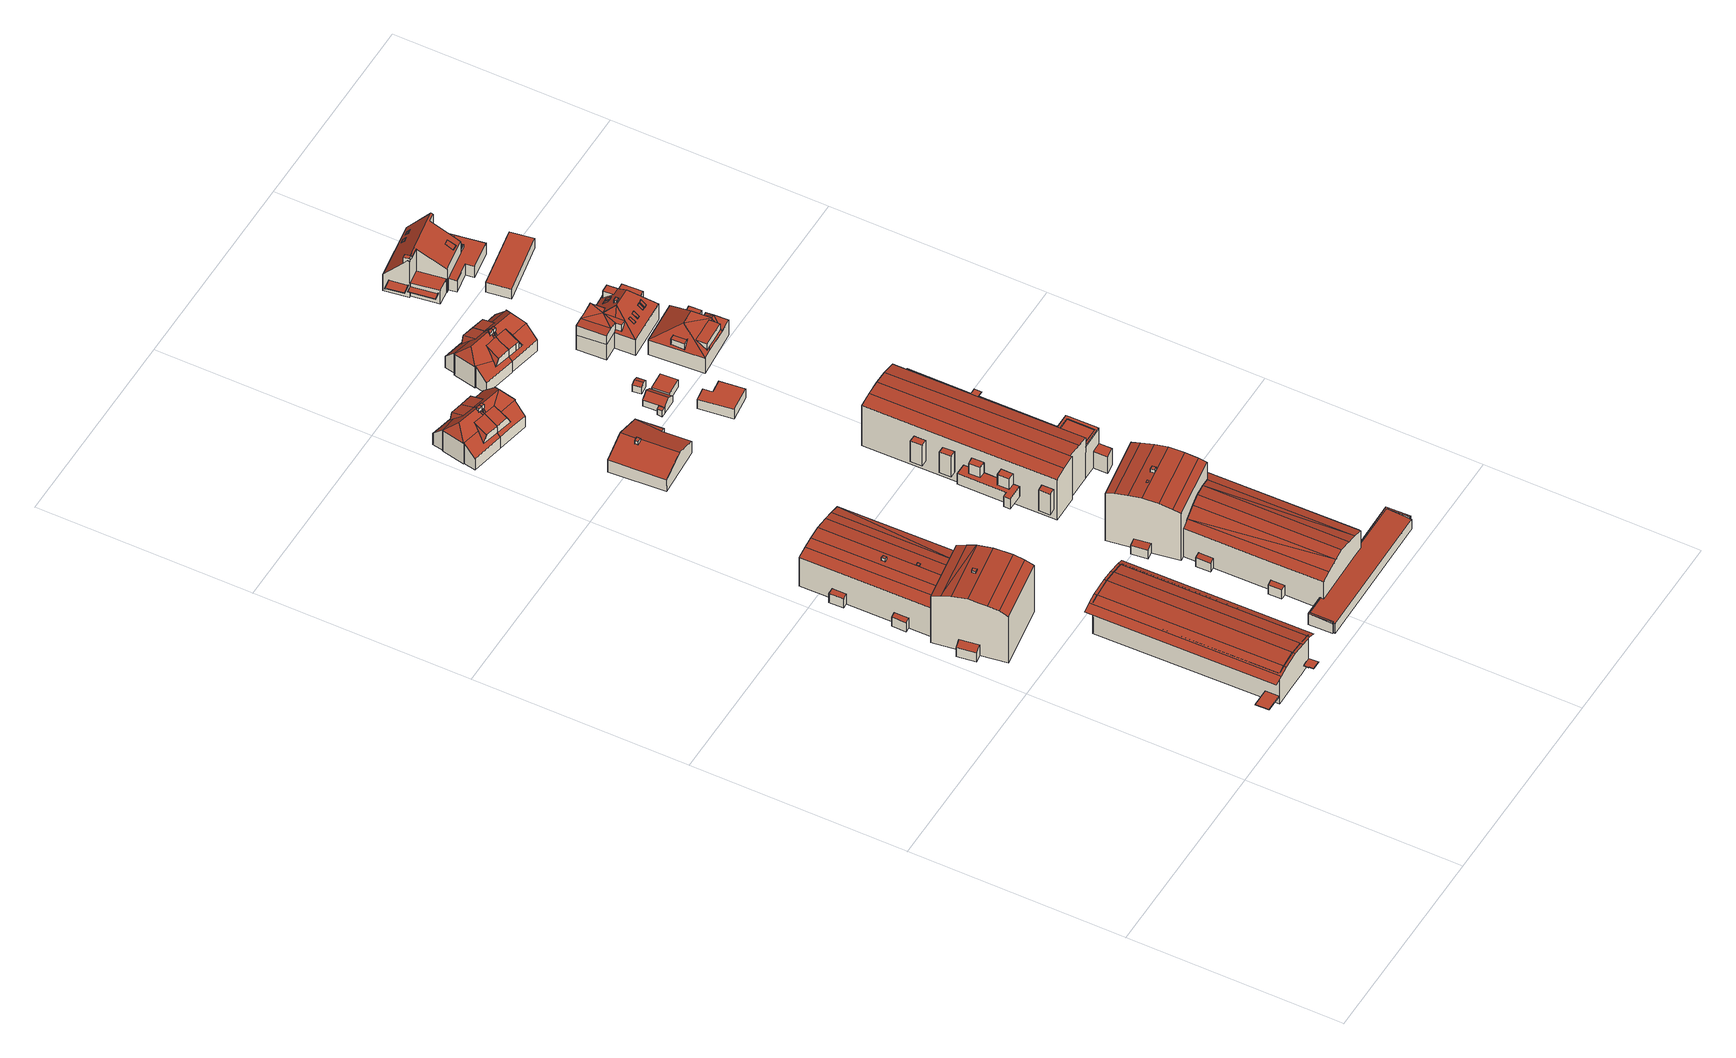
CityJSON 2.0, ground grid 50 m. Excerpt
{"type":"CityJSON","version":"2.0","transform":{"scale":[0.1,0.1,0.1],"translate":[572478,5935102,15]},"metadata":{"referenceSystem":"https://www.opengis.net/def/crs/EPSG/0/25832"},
"CityObjects":{
"building1":{"type":"Building","attributes":{"Grundfläche 2D":"260.970334","Grundhöhe NN":"17.661"},"children":["building1-1"],"geometry":[{"type":"Solid","lod":"3","boundaries":[[[[0,1,2,3,4]],[[5,6,0]],[[6,1,0]],[[5,7,8,6]],[[9,10,11,8,7]],[[12,13,11,10]],[[12,14,15,13]],[[16,17,18,19]],[[16,20,21,14,12,10,9,7,5,0,4,22,23,17]],[[15,14,21,24]],[[2,1,6,8,11,13,15,24,25]],[[4,3,2,25,22]],[[18,17,23,26]],[[19,18,26,27]],[[16,19,27,20]],[[21,20,27,26,23,22,25,24]]]],"semantics":{"surfaces":[{"type":"RoofSurface"},{"type":"WallSurface"},{"type":"GroundSurface"}],"values":[[0,0,0,0,0,0,0,0,1,1,1,1,1,1,1,2]]}}]},
"building1-1":{"type":"BuildingInstallation","parents":["building1"],"geometry":[{"type":"MultiSurface","lod":"3","boundaries":[[[28,29,30,31]],[[31,30,32,33]],[[28,31,33,34]],[[29,28,34,35]],[[30,29,35,32]]],"semantics":{"surfaces":[{"type":"RoofSurface"},{"type":"WallSurface"}],"values":[0,1,1,1,1]}}]},
"building2":{"type":"Building","attributes":{"Grundfläche 2D":"549.024686","Grundhöhe NN":"17.669"},"children":["building2-1","building2-2"],"geometry":[{"type":"MultiSurface","lod":"3","boundaries":[[[36,37,38,39]],[[40,41,42,43]],[[44,45,46,47]],[[48,49,50,46,45,51]],[[52,53,50,49,48,51,54,55]],[[56,53,52,55,54,57,58,59]],[[57,60,61,62,63,56,59,58]],[[63,62,61,60,64,65]],[[66,67,68,69,70,71,72,61,58,73,55,74,48,75,76,77]],[[69,78,39,38,79,80,42,41,81,82,83,72,71,70]],[[84,85,86,87,88,49,89,52,90,59,62,83,82,91]],[[76,75,88,87]],[[78,92,36,39]],[[37,36,92,93]],[[93,79,38,37]],[[80,94,43,42]],[[40,43,94,95]],[[95,81,41,40]],[[79,93,92,78,69,68,67,66,77,76,87,86,85,84,91,82,81,95,94,80]],[[54,51,48,74,55]],[[57,54,55,73,58]],[[57,58,61,60]],[[61,72,83,62,63,65,64,60]],[[59,56,63,62]],[[90,52,53,56,59]],[[89,49,50,53,52]],[[48,51,45,46,50,49,88,75]]],"semantics":{"surfaces":[{"type":"RoofSurface"},{"type":"WallSurface"},{"type":"GroundSurface"}],"values":[0,0,0,0,0,0,0,0,1,1,1,1,1,1,1,1,1,1,2,0,0,0,0,0,0,0,0]}}]},
"building2-1":{"type":"BuildingInstallation","parents":["building2"],"geometry":[{"type":"MultiSurface","lod":"3","boundaries":[[[96,97,98,99,100,71]],[[98,97,101,102]],[[103,101,97,96]],[[99,98,102,104]],[[100,99,104,105]],[[71,100,105,70]],[[96,71,70,103]],[[70,105,104,102,101,103]]],"semantics":{"surfaces":[{"type":"RoofSurface"},{"type":"WallSurface"},{"type":"OuterCeilingSurface"}],"values":[0,1,1,1,1,1,1,2]}}]},
"building2-2":{"type":"BuildingInstallation","parents":["building2"],"geometry":[{"type":"MultiSurface","lod":"3","boundaries":[[[106,107,108,109]],[[107,110,111,108]],[[109,108,111,112]],[[106,109,112,113]],[[113,110,107,106]],[[111,110,113,112]]],"semantics":{"surfaces":[{"type":"RoofSurface"},{"type":"WallSurface"},{"type":"OuterCeilingSurface"}],"values":[0,1,1,1,1,2]}}]},
"building3":{"type":"Building","attributes":{"Grundfläche 2D":"486.148067","Grundhöhe NN":"17.663"},"children":["building3-1","building3-2"],"geometry":[{"type":"Solid","lod":"3","boundaries":[[[[114,115,116,117]],[[117,116,118,119,120]],[[121,122,123,115,114]],[[122,121,124,125,123]],[[126,127,125,124]],[[128,129,126]],[[129,130,126]],[[130,127,126]],[[131,132,133,134]],[[135,136,137,138]],[[134,133,139,140]],[[131,134,140,141]],[[132,131,141,142]],[[135,138,143,144]],[[136,135,144,145]],[[137,136,145,146]],[[126,124,121,114,117,120,147,25]],[[128,126,25,148]],[[129,128,148,149]],[[130,129,149,150]],[[118,116,115,123,125,127,130,150,151]],[[138,137,146,139,133,132,142,147,120,119,118,151,143]],[[150,149,148,25,147,142,141,140,139,146,145,144,143,151]]]],"semantics":{"surfaces":[{"type":"RoofSurface"},{"type":"WallSurface"},{"type":"GroundSurface"}],"values":[[0,0,0,0,0,0,0,0,0,0,1,1,1,1,1,1,1,1,1,1,1,1,2]]}}]},
"building3-1":{"type":"BuildingInstallation","parents":["building3"],"geometry":[{"type":"MultiSurface","lod":"3","boundaries":[[[152,153,154,155]],[[155,154,156,157]],[[152,155,157,158]],[[153,152,158,159]],[[154,153,159,156]]],"semantics":{"surfaces":[{"type":"RoofSurface"},{"type":"WallSurface"}],"values":[0,1,1,1,1]}}]},
"building3-2":{"type":"BuildingInstallation","parents":["building3"],"geometry":[{"type":"MultiSurface","lod":"3","boundaries":[[[160,161,162,163]],[[161,160,164,165]],[[162,161,165,166]],[[163,162,166,167]],[[160,163,167,164]]],"semantics":{"surfaces":[{"type":"RoofSurface"},{"type":"WallSurface"}],"values":[0,1,1,1,1]}}]},
"building4":{"type":"Building","attributes":{"Grundfläche 2D":"87.691446","Grundhöhe NN":"17.001"},"children":["building4-1"],"geometry":[{"type":"Solid","lod":"3","boundaries":[[[[168,169,170,171,172,173,174]],[[175,176,177,178,171,170,179,180]],[[181,182,183,184,185,186]],[[187,188,189,185,184]],[[190,191,192,178,177,176,175,193]],[[179,170,169,168,194,195,196,197,193,175,180]],[[174,198,199,195,194,168]],[[200,201,195,199,198]],[[202,188,187,184,183,182,181,203,204,196,195,201]],[[205,206,207,203,181,186]],[[197,196,204]],[[192,208,209,174,173,172]],[[171,178,192,172]],[[188,210,211,205,189]],[[186,185,189,205]],[[190,193,212,213]],[[191,190,213,214]],[[215,216,206,205,211,210,188,202,201,200,198,174,209,208,192,191,214,217]],[[207,206,216,218]],[[203,207,218,219]],[[204,203,219,220]],[[197,204,220,221]],[[193,197,221,212]],[[221,220,219,218,216,215,217,214,213,212]]]],"semantics":{"surfaces":[{"type":"RoofSurface"},{"type":"WallSurface"},{"type":"GroundSurface"}],"values":[[0,0,0,0,0,0,0,0,0,0,0,1,1,1,1,1,1,1,1,1,1,1,1,2]]}}]},
"building4-1":{"type":"BuildingInstallation","parents":["building4"],"geometry":[{"type":"MultiSurface","lod":"3","boundaries":[[[222,223,224,225,226,227,228]],[[199,200,226,225,224,223,229,194]],[[227,226,200,201]],[[228,227,201,195]],[[229,223,222,228,195,230]]],"semantics":{"surfaces":[{"type":"RoofSurface"},{"type":"WallSurface"}],"values":[0,1,1,1,1]}}]},
"building5":{"type":"Building","attributes":{"Grundfläche 2D":"161.766752","Grundhöhe NN":"17.699"},"children":["building5-1"],"geometry":[{"type":"Solid","lod":"3","boundaries":[[[[231,232,233,234,235,236,237]],[[238,232,231]],[[233,239,240,236,235,234]],[[231,237,241,242]],[[238,231,242,243]],[[232,238,243,244]],[[239,233,232,244,245]],[[240,239,245,246]],[[241,237,236,240,246]],[[241,246,245,244,243,242]]]],"semantics":{"surfaces":[{"type":"RoofSurface"},{"type":"WallSurface"},{"type":"GroundSurface"}],"values":[[0,0,0,1,1,1,1,1,1,2]]}}]},
"building5-1":{"type":"BuildingInstallation","parents":["building5"],"geometry":[{"type":"MultiSurface","lod":"3","boundaries":[[[247,248,249,250]],[[250,249,251,252]],[[247,250,252,253]],[[248,247,253,254]],[[249,248,254,251]]],"semantics":{"surfaces":[{"type":"RoofSurface"},{"type":"WallSurface"}],"values":[0,1,1,1,1]}}]},
"building6":{"type":"Building","attributes":{"Grundfläche 2D":"730.222731","Grundhöhe NN":"17.651"},"children":["building6-1","building6-2"],"geometry":[{"type":"Solid","lod":"3","boundaries":[[[[255,256,257,258,259,260,261,262,263,264,265,266,267,268,269]],[[270,271,272,273]],[[274,275,276,277,278]],[[279,277,276]],[[280,281,282,279]],[[282,277,279]],[[283,284,281,280]],[[285,284,283]],[[286,287,285,288,289,290]],[[287,284,285]],[[291,292,293,294]],[[273,272,295,296]],[[270,273,296,297]],[[271,270,297,298]],[[272,271,298,299,293,292,300,301,269,268,267,275,274,278,302,295]],[[288,285,283,280,279,276,275,267,266,265]],[[264,263,303,304,290,289,288,265]],[[286,290,304,305]],[[287,286,305,306]],[[278,277,282,281,284,287,306,302]],[[294,293,299,307]],[[291,294,307,308]],[[292,291,308,300]],[[255,269,301,309]],[[256,255,309,310]],[[257,256,310,311]],[[258,257,311,312]],[[259,258,312,313]],[[260,259,313,314]],[[261,260,314,315]],[[262,261,315,316]],[[263,262,316,303]],[[310,309,301,300,308,307,299,298,297,296,295,302,306,305,304,303,316,315,314,313,312,311]]]],"semantics":{"surfaces":[{"type":"RoofSurface"},{"type":"WallSurface"},{"type":"GroundSurface"}],"values":[[0,0,0,0,0,0,0,0,0,0,0,1,1,1,1,1,1,1,1,1,1,1,1,1,1,1,1,1,1,1,1,1,2]]}}]},
"building6-1":{"type":"BuildingInstallation","parents":["building6"],"geometry":[{"type":"MultiSurface","lod":"3","boundaries":[[[317,318,319,320,321,322]],[[261,262,322,321]],[[262,263,317,322]],[[264,318,317,263]],[[319,318,264,323]],[[323,260,320,319]],[[260,261,321,320]]],"semantics":{"surfaces":[{"type":"RoofSurface"},{"type":"WallSurface"}],"values":[0,1,1,1,1,1,1]}}]},
"building6-2":{"type":"BuildingInstallation","parents":["building6"],"geometry":[{"type":"MultiSurface","lod":"3","boundaries":[[[324,325,326,327,328,329]],[[256,257,327,326]],[[257,330,328,327]],[[329,328,330,268]],[[269,324,329,268]],[[269,255,325,324]],[[255,256,326,325]]],"semantics":{"surfaces":[{"type":"RoofSurface"},{"type":"WallSurface"}],"values":[0,1,1,1,1,1,1]}}]},
"building7":{"type":"Building","attributes":{"Grundfläche 2D":"254.570682","Grundhöhe NN":"17.652"},"children":["building7-1","building7-2"],"geometry":[{"type":"Solid","lod":"3","boundaries":[[[[331,332,333,334]],[[332,335,336,333]],[[335,337,338,336]],[[337,339,340,338]],[[339,341,342,340]],[[343,344,342,341]],[[345,346,347,348]],[[348,349,350,343,341,339,337,335,332,331,351,352,345]],[[344,343,350,306]],[[334,333,336,338,340,342,344,306,353]],[[331,334,353,351]],[[346,345,352,354]],[[347,346,354,355]],[[348,347,355,349]],[[354,352,351,353,306,350,349,355]]]],"semantics":{"surfaces":[{"type":"RoofSurface"},{"type":"WallSurface"},{"type":"GroundSurface"}],"values":[[0,0,0,0,0,0,0,1,1,1,1,1,1,1,2]]}}]},
"building7-1":{"type":"BuildingInstallation","parents":["building7"],"geometry":[{"type":"MultiSurface","lod":"3","boundaries":[[[356,357,358,359]],[[360,361,359,358]],[[361,362,356,359]],[[357,356,362,363]],[[358,357,363,360]]],"semantics":{"surfaces":[{"type":"RoofSurface"},{"type":"WallSurface"}],"values":[0,1,1,1,1]}}]},
"building7-2":{"type":"BuildingInstallation","parents":["building7"],"geometry":[{"type":"MultiSurface","lod":"3","boundaries":[[[364,365,366,367]],[[365,364,368]],[[366,369,367]],[[366,365,368,369]]],"semantics":{"surfaces":[{"type":"RoofSurface"},{"type":"WallSurface"}],"values":[0,1,1,1]}}]},
"building8":{"type":"Building","attributes":{"Grundfläche 2D":"87.217803","Grundhöhe NN":"17.104"},"children":["building8-1","building8-2"],"geometry":[{"type":"Solid","lod":"3","boundaries":[[[[370,371,372,373,374]],[[375,174,172,373,372]],[[376,377,378,189,188,379]],[[380,381,382,383,384,378,377,385,386]],[[198,387,388,201,200]],[[389,390,391,392,393,383,382,381,380,386,385,377,376,379,188,202,201,388,394]],[[395,388,387,198,174,375]],[[374,396,192,191,397,398,399,370]],[[399,400,394,372,371,370]],[[388,395,375,372,394]],[[391,206,205,392]],[[401,389,394,400]],[[174,209,208,192,172]],[[192,396,374,373,172]],[[211,210,188,189,205]],[[384,383,393]],[[378,384,393,392,205,189]],[[206,402,403,404,405,191,192,208,209,174,198,200,201,202,188,210,211,205]],[[398,397,191,405,406]],[[399,398,406,407]],[[400,399,407,408,409,410]],[[408,411,412,389,401,400,410,409]],[[390,389,412,413]],[[391,390,413,414]],[[206,391,414,402]],[[411,408,407,406,405,404,403,402,414,413,412]]]],"semantics":{"surfaces":[{"type":"RoofSurface"},{"type":"WallSurface"},{"type":"GroundSurface"}],"values":[[0,0,0,0,0,0,0,0,0,0,0,0,1,1,1,1,1,1,1,1,1,1,1,1,1,2]]}}]},
"building8-1":{"type":"BuildingInstallation","parents":["building8"],"geometry":[{"type":"MultiSurface","lod":"3","boundaries":[[[415,416,417,227,226,418]],[[419,388,417,416]],[[388,201,227,417]],[[201,200,226,227]],[[419,416,415,418,226,200,387,395]]],"semantics":{"surfaces":[{"type":"RoofSurface"},{"type":"WallSurface"}],"values":[0,1,1,1,1]}}]},
"building8-2":{"type":"BuildingInstallation","parents":["building8"],"geometry":[{"type":"MultiSurface","lod":"3","boundaries":[[[420,421,410,422,423]],[[409,410,421,420,424,425]],[[422,410,409,426]],[[420,423,427,424]],[[423,422,426,427]],[[409,425,424,427,426]]],"semantics":{"surfaces":[{"type":"RoofSurface"},{"type":"WallSurface"},{"type":"OuterCeilingSurface"}],"values":[0,1,1,1,1,2]}}]},
"building9":{"type":"Building","attributes":{"Grundfläche 2D":"49.030755","Grundhöhe NN":"17.857"},"geometry":[{"type":"Solid","lod":"3","boundaries":[[[[428,429,430,431]],[[432,433,434,435,436,437,438,439,440,441,442,443,444,445]],[[446,447,448,449]],[[450,451,452,453]],[[454,455,456,457]],[[458,459,460,461]],[[431,430,442,462,463,445]],[[431,445,444,428]],[[428,444,443,429]],[[429,443,442,430]],[[438,437,464,465]],[[442,441,466,462]],[[432,445,463,467]],[[433,432,467,468]],[[434,433,468,469]],[[435,434,469,470]],[[436,435,470,471]],[[437,436,471,464]],[[448,441,440,449]],[[449,440,439,446]],[[446,439,438,447]],[[448,447,438,465,466,441]],[[472,473,453,452]],[[473,474,450,453]],[[474,475,451,450]],[[475,472,452,451]],[[476,477,457,456]],[[477,478,454,457]],[[478,479,455,454]],[[479,476,456,455]],[[480,481,461,460]],[[481,482,458,461]],[[482,483,459,458]],[[483,480,460,459]],[[464,471,470,469,468,467,463,462,466,465]],[[475,474,473,472]],[[479,478,477,476]],[[483,482,481,480]]]],"semantics":{"surfaces":[{"type":"RoofSurface"},{"type":"WallSurface"},{"type":"GroundSurface"}],"values":[[0,0,0,0,0,0,1,1,1,1,1,1,1,1,1,1,1,1,1,1,1,1,1,1,1,1,1,1,1,1,1,1,1,1,2,2,2,2]]}}]},
"building10":{"type":"Building","attributes":{"Grundfläche 2D":"1.216160","Grundhöhe NN":"17.523"},"geometry":[{"type":"Solid","lod":"3","boundaries":[[[[484,485,486,487]],[[488,489,487,486]],[[489,490,484,487]],[[490,491,485,484]],[[491,488,486,485]],[[491,490,489,488]]]],"semantics":{"surfaces":[{"type":"RoofSurface"},{"type":"WallSurface"},{"type":"GroundSurface"}],"values":[[0,1,1,1,1,2]]}}]},
"building11":{"type":"Building","attributes":{"Grundfläche 2D":"17.708031","Grundhöhe NN":"17.356"},"geometry":[{"type":"Solid","lod":"3","boundaries":[[[[492,493,494,495,496]],[[497,498,492,496,499]],[[499,496,495,500,501]],[[498,497,499,501,502]],[[493,492,498,502,503]],[[495,494,493,503,500]],[[502,501,500,503]]]],"semantics":{"surfaces":[{"type":"RoofSurface"},{"type":"WallSurface"},{"type":"GroundSurface"}],"values":[[0,0,1,1,1,1,2]]}}]},
"building12":{"type":"Building","attributes":{"Grundfläche 2D":"629.109860","Grundhöhe NN":"15.326"},"children":["building12-1"],"geometry":[{"type":"Solid","lod":"3","boundaries":[[[[504,505,506,507,508,509,510,511,512]],[[513,514,515,516]],[[517,518,519,520,521]],[[520,519,522,523,524]],[[523,525,526,524]],[[526,525,527,528,529]],[[530,531,532,533]],[[534,535,508,507]],[[535,536,537,510,509,508]],[[537,538,511,510]],[[515,514,504,512]],[[505,504,514,513]],[[513,516,506,505]],[[533,535,534,539,540,530]],[[537,536,535,533,541,542,543]],[[544,538,537,543,545,546]],[[518,517,521,547,548]],[[522,519,518,548,549]],[[523,522,549,550]],[[527,525,523,550,539,534,507]],[[516,515,512,511,538,544,546,545,551,529,528,527,507,506]],[[521,520,524,526,529,551,547]],[[531,530,540,552]],[[532,531,552,553]],[[533,532,553,541]],[[550,549,548,547,551,545,543,542,541,553,552,540,539]]]],"semantics":{"surfaces":[{"type":"RoofSurface"},{"type":"WallSurface"},{"type":"GroundSurface"}],"values":[[0,0,0,0,0,0,0,1,1,1,1,1,1,1,1,1,1,1,1,1,1,1,1,1,1,2]]}}]},
"building12-1":{"type":"BuildingInstallation","parents":["building12"],"geometry":[{"type":"MultiSurface","lod":"3","boundaries":[[[554,555,556,557,544,558,559,560,561,562,563,564,565,566,567,568,569,570,571,572,573,574,575,576,577,578,579,580,581,582,583,584]],[[544,546,585,558]],[[559,558,585,586]],[[560,559,586,587]],[[561,560,587,588]],[[562,561,588,589]],[[563,562,589,590]],[[564,563,590,591]],[[564,591,592,565]],[[566,565,592,593]],[[567,566,593,594]],[[568,567,594,595]],[[568,595,596,569]],[[570,569,596,597]],[[571,570,597,598]],[[572,571,598,599]],[[572,599,600,573]],[[574,573,600,601]],[[575,574,601,602]],[[602,603,576,575]],[[576,603,604,577]],[[605,578,577,604]],[[579,578,605,606]],[[580,579,606,607]],[[580,607,608,581]],[[582,581,608,609]],[[583,582,609,610]],[[610,611,584,583]],[[584,611,612,554]],[[555,554,612,613]],[[556,555,613,614]],[[614,615,557,556]],[[557,615,546,544]],[[601,600,599,598,597,596,595,594,593,592,591,590,589,588,587,586,585,546,615,614,613,612,611,610,609,608,607,606,605,604,603,602]]],"semantics":{"surfaces":[{"type":"RoofSurface"},{"type":"WallSurface"},{"type":"OuterCeilingSurface"}],"values":[0,1,1,1,1,1,1,1,1,1,1,1,1,1,1,1,1,1,1,1,1,1,1,1,1,1,1,1,1,1,1,1,1,2]}}]},
"building13":{"type":"Building","attributes":{"Grundfläche 2D":"86.406196","Grundhöhe NN":"17.015"},"children":["building13-1"],"geometry":[{"type":"MultiSurface","lod":"3","boundaries":[[[616,617,618,619,620,621,622]],[[623,624,625,626,621,620]],[[627,628,629,630,631,632,633,634]],[[635,636,637,638,639,640,632,631,630,641,642]],[[643,644,638,637,645,646,647]],[[648,649,642,641,650]],[[641,630,629,650]],[[651,642,649]],[[625,624,642,651]],[[624,623,620,619,618,617,652,653,635,642]],[[638,644,633,632,640,639]],[[654,655,656,652,617,616,622,657,658,659]],[[636,635,653]],[[650,629,660]],[[629,661,660]],[[662,625,651]],[[625,663,664,659,626]],[[626,659,658,657,622,621]],[[634,647,660,661,629,628,627]],[[647,634,633,644,643]],[[645,637,665,666]],[[646,645,666,667]],[[664,662,651,649,648,650,660,647,646,667,668,654,659]],[[656,655,654,668,669]],[[652,656,669,670]],[[653,652,670,671]],[[636,653,671,672]],[[637,636,672,665]],[[672,671,670,669,668,667,666,665]]],"semantics":{"surfaces":[{"type":"RoofSurface"},{"type":"WallSurface"},{"type":"GroundSurface"}],"values":[0,0,0,0,0,0,0,0,0,0,0,0,0,0,0,0,1,1,1,1,1,1,1,1,1,1,1,1,2]}}]},
"building13-1":{"type":"BuildingInstallation","parents":["building13"],"geometry":[{"type":"MultiSurface","lod":"3","boundaries":[[[673,674,675,676,677,678]],[[679,680,641,648,676,675,674,673]],[[648,649,677,676]],[[649,642,678,677]],[[642,679,673,678]]],"semantics":{"surfaces":[{"type":"RoofSurface"},{"type":"WallSurface"}],"values":[0,1,1,1,1]}}]},
"building14":{"type":"Building","attributes":{"Grundfläche 2D":"42.995470","Grundhöhe NN":"17.574"},"geometry":[{"type":"Solid","lod":"3","boundaries":[[[[681,682,683,684,685,686]],[[687,688,684,683]],[[688,689,685,684]],[[689,690,686,685]],[[690,691,681,686]],[[691,692,682,681]],[[692,687,683,682]],[[688,687,692,691,690,689]]]],"semantics":{"surfaces":[{"type":"RoofSurface"},{"type":"WallSurface"},{"type":"GroundSurface"}],"values":[[0,1,1,1,1,1,1,2]]}}]},
"building15":{"type":"Building","attributes":{"Grundfläche 2D":"4.349922","Grundhöhe NN":"17.322"},"geometry":[{"type":"Solid","lod":"3","boundaries":[[[[693,694,695,696]],[[697,693,696,698]],[[698,696,695,699,700]],[[697,698,700,701]],[[694,693,697,701,702]],[[695,694,702,699]],[[700,699,702,701]]]],"semantics":{"surfaces":[{"type":"RoofSurface"},{"type":"WallSurface"},{"type":"GroundSurface"}],"values":[[0,0,1,1,1,1,2]]}}]},
"building16":{"type":"Building","attributes":{"Grundfläche 2D":"16.527934","Grundhöhe NN":"17.381"},"geometry":[{"type":"Solid","lod":"3","boundaries":[[[[703,704,705,706]],[[707,708,706,705]],[[708,709,703,706]],[[709,710,704,703]],[[710,707,705,704]],[[710,709,708,707]]]],"semantics":{"surfaces":[{"type":"RoofSurface"},{"type":"WallSurface"},{"type":"GroundSurface"}],"values":[[0,1,1,1,1,2]]}}]},
"building17":{"type":"Building","attributes":{"Grundfläche 2D":"86.662684","Grundhöhe NN":"17.065"},"children":["building17-1","building17-2"],"geometry":[{"type":"MultiSurface","lod":"3","boundaries":[[[629,628,627,634,711,712,713,714,715]],[[716,717,718,713,712,719]],[[720,721,722,626,625,723]],[[724,725,722,721,726]],[[650,727,728,649,648]],[[649,728,651]],[[727,650,629,715,729,728]],[[647,646,730,731,718,717,716,732,733,734]],[[714,713,718,731,735,736,728,729,715]],[[737,726,721,720,723,728,736,738]],[[728,723,625,651]],[[738,736,735]],[[739,740,741,724,726,737,742,743,744,654,659]],[[628,629,661,660,647,634,627]],[[634,647,734,711]],[[734,733,712,711]],[[733,732,719,712]],[[716,719,732]],[[626,659,664,663,625]],[[722,725,724,741,740,739,659,626]],[[654,745,746,646,647,660,629,650,648,649,651,625,663,664,659]],[[730,646,746,747]],[[731,730,747,748]],[[735,731,748,749,750,751]],[[735,751,750,749,752,738]],[[737,738,752,753]],[[742,737,753,754]],[[654,744,743,742,754,745]],[[749,748,747,746,745,754,753,752]]],"semantics":{"surfaces":[{"type":"RoofSurface"},{"type":"WallSurface"},{"type":"GroundSurface"}],"values":[0,0,0,0,0,0,0,0,0,0,0,0,0,1,1,1,1,1,1,1,1,1,1,1,1,1,1,1,2]}}]},
"building17-1":{"type":"BuildingInstallation","parents":["building17"],"geometry":[{"type":"MultiSurface","lod":"3","boundaries":[[[755,756,757,677,676,758]],[[757,756,759,728]],[[677,757,728,649]],[[676,677,649,648]],[[729,759,756,755,758,676,648,727]]],"semantics":{"surfaces":[{"type":"RoofSurface"},{"type":"WallSurface"}],"values":[0,1,1,1,1]}}]},
"building17-2":{"type":"BuildingInstallation","parents":["building17"],"geometry":[{"type":"MultiSurface","lod":"3","boundaries":[[[760,751,761,762]],[[760,763,750,751]],[[761,751,750,764]],[[760,762,765,763]],[[762,761,764,765]],[[750,763,765,764]]],"semantics":{"surfaces":[{"type":"RoofSurface"},{"type":"WallSurface"},{"type":"OuterCeilingSurface"}],"values":[0,1,1,1,1,2]}}]},
"building18":{"type":"Building","attributes":{"Grundfläche 2D":"137.954077","Grundhöhe NN":"17.364"},"children":["building18-1","building18-2"],"geometry":[{"type":"Solid","lod":"3","boundaries":[[[[766,767,768,769,770]],[[771,772,773]],[[773,772,774,775]],[[776,766,770,769,777,778,772,771,779,780]],[[777,781,780,779,782,778]],[[783,784,782]],[[784,778,782]],[[785,784,786]],[[785,778,784]],[[778,774,772]],[[786,784,783]],[[787,785,775,774,788]],[[787,788,774,778,785]],[[767,766,776]],[[781,768,767,776,780]],[[781,777,769,768]],[[771,773,789,790]],[[783,782,779,771,790,791]],[[786,783,791,792]],[[785,786,792,793]],[[775,785,793,794]],[[773,775,794,789]],[[792,791,790,789,794,793]]]],"semantics":{"surfaces":[{"type":"RoofSurface"},{"type":"WallSurface"},{"type":"GroundSurface"}],"values":[[0,0,0,0,0,0,0,0,0,0,0,0,0,1,1,1,1,1,1,1,1,1,2]]}}]},
"building18-1":{"type":"BuildingInstallation","parents":["building18"],"geometry":[{"type":"MultiSurface","lod":"3","boundaries":[[[795,796,797,798,788]],[[796,795,787]],[[787,799,797,796]],[[798,797,799]]],"semantics":{"surfaces":[{"type":"RoofSurface"},{"type":"WallSurface"}],"values":[0,1,1,1]}}]},
"building18-2":{"type":"BuildingInstallation","parents":["building18"],"geometry":[{"type":"MultiSurface","lod":"3","boundaries":[[[800,801,802,803]],[[800,803,804]],[[801,800,804,805]],[[802,801,805]]],"semantics":{"surfaces":[{"type":"RoofSurface"},{"type":"WallSurface"}],"values":[0,1,1,1]}}]},
"building19":{"type":"Building","attributes":{"Grundfläche 2D":"148.154984","Grundhöhe NN":"17.215"},"children":["building19-1","building19-2","building19-3","building19-4","building19-5","building19-6","building19-7","building19-8","building19-9"],"geometry":[{"type":"Solid","lod":"3","boundaries":[[[[806,807,808,809]],[[810,811,812,808]],[[809,808,812,813]],[[811,810,814,815,816]],[[817,818,819]],[[813,820,817,819,821,822,809]],[[823,824,825,826,827]],[[826,825,828,829,818,817,820,827]],[[828,825,824]],[[815,830,831,832,823,827,816]],[[827,820,813,812]],[[827,812,811,816]],[[833,834,807,806]],[[808,807,834,832,831,810]],[[814,810,831,830]],[[815,814,830]],[[818,829,835,821,819]],[[822,821,835,833,806,809]],[[823,832,836,837]],[[824,823,837,838]],[[828,824,838,839]],[[829,828,839,840]],[[835,829,840,841]],[[833,835,841,842]],[[834,833,842,843]],[[832,834,843,836]],[[838,837,836,843,842,841,840,839]]]],"semantics":{"surfaces":[{"type":"RoofSurface"},{"type":"WallSurface"},{"type":"GroundSurface"}],"values":[[0,0,0,0,0,0,0,0,0,0,0,0,1,1,1,1,1,1,1,1,1,1,1,1,1,1,2]]}}]},
"building19-1":{"type":"BuildingInstallation","parents":["building19"],"geometry":[{"type":"MultiSurface","lod":"3","boundaries":[[[844,845,846,847]],[[844,847,848]],[[845,844,848,849]],[[846,845,849]]],"semantics":{"surfaces":[{"type":"RoofSurface"},{"type":"WallSurface"}],"values":[0,1,1,1]}}]},
"building19-2":{"type":"BuildingInstallation","parents":["building19"],"geometry":[{"type":"MultiSurface","lod":"3","boundaries":[[[850,851,852,853]],[[854,855,851,850]],[[853,852,856,857]],[[850,853,857,854]],[[855,856,852,851]]],"semantics":{"surfaces":[{"type":"RoofSurface"},{"type":"WallSurface"}],"values":[0,1,1,1,1]}}]},
"building19-3":{"type":"BuildingInstallation","parents":["building19"],"geometry":[{"type":"MultiSurface","lod":"3","boundaries":[[[858,859,860,861]],[[861,860,862,863]],[[858,861,863,864]],[[859,858,864,865]],[[860,859,865,862]]],"semantics":{"surfaces":[{"type":"RoofSurface"},{"type":"WallSurface"}],"values":[0,1,1,1,1]}}]},
"building19-4":{"type":"BuildingInstallation","parents":["building19"],"geometry":[{"type":"MultiSurface","lod":"3","boundaries":[[[866,867,868,869]],[[869,868,870,871]],[[866,869,871,872]],[[867,866,872,873]],[[868,867,873,870]]],"semantics":{"surfaces":[{"type":"RoofSurface"},{"type":"WallSurface"}],"values":[0,1,1,1,1]}}]},
"building19-5":{"type":"BuildingInstallation","parents":["building19"],"geometry":[{"type":"MultiSurface","lod":"3","boundaries":[[[874,875,876,877]],[[878,879,877,876]],[[874,877,879,880]],[[880,881,875,874]],[[876,875,881,878]]],"semantics":{"surfaces":[{"type":"RoofSurface"},{"type":"WallSurface"}],"values":[0,1,1,1,1]}}]},
"building19-6":{"type":"BuildingInstallation","parents":["building19"],"geometry":[{"type":"MultiSurface","lod":"3","boundaries":[[[882,883,884,885]],[[883,882,886,887]],[[882,885,888,886]],[[885,884,889,888]],[[884,883,887,889]]],"semantics":{"surfaces":[{"type":"RoofSurface"},{"type":"WallSurface"}],"values":[0,1,1,1,1]}}]},
"building19-7":{"type":"BuildingInstallation","parents":["building19"],"geometry":[{"type":"MultiSurface","lod":"3","boundaries":[[[890,891,892,893,894,895]],[[891,890,895,896,897]],[[898,896,895,894,893]],[[899,898,893,892]],[[897,899,892,891]]],"semantics":{"surfaces":[{"type":"RoofSurface"},{"type":"WallSurface"}],"values":[0,1,1,1,1]}}]},
"building19-8":{"type":"BuildingInstallation","parents":["building19"],"geometry":[{"type":"MultiSurface","lod":"3","boundaries":[[[900,901,902,903]],[[903,902,904,905]],[[900,903,905,906]],[[901,900,906,907]],[[902,901,907,904]]],"semantics":{"surfaces":[{"type":"RoofSurface"},{"type":"WallSurface"}],"values":[0,1,1,1,1]}}]},
"building19-9":{"type":"BuildingInstallation","parents":["building19"],"geometry":[{"type":"MultiSurface","lod":"3","boundaries":[[[908,909,910,911]],[[911,910,912]],[[909,908,913]],[[910,909,913,912]]],"semantics":{"surfaces":[{"type":"RoofSurface"},{"type":"WallSurface"}],"values":[0,1,1,1]}}]},
"building20":{"type":"Building","attributes":{"Grundfläche 2D":"162.157062","Grundhöhe NN":"17.054"},"children":["building20-1","building20-2","building20-3","building20-4","building20-5","building20-6"],"geometry":[{"type":"Solid","lod":"3","boundaries":[[[[914,915,916,917,918,919,920,921]],[[915,914,922,923,924,925,926,927,928,929,930,931,932,933,934,935,918,917,916]],[[936,937,938,939]],[[940,941,942,943]],[[920,919,944,945]],[[946,947,948,923,922,914,921,920,945,949,950]],[[951,936,939,926,925,924,923,948,947,946,952,953]],[[954,928,927,926,939,938,955]],[[931,930,929,928,954,956]],[[942,933,932,931,956,957,943]],[[958,935,934,933,942,941,959]],[[944,919,918,935,958]],[[936,951,953,952,960,937]],[[938,937,960,955]],[[940,943,957,961]],[[941,940,961,959]],[[952,946,950,949,945,944,958,959,961,957,956,954,955,960]]]],"semantics":{"surfaces":[{"type":"RoofSurface"},{"type":"WallSurface"},{"type":"GroundSurface"}],"values":[[0,0,0,0,1,1,1,1,1,1,1,1,1,1,1,1,2]]}}]},
"building20-1":{"type":"BuildingInstallation","parents":["building20"],"geometry":[{"type":"MultiSurface","lod":"3","boundaries":[[[962,963,964,965,966,967,968]],[[921,914,922,923,966,965,964,963]],[[923,924,925,968,967,966]],[[916,969,962,968,925]],[[969,921,963,962]]],"semantics":{"surfaces":[{"type":"RoofSurface"},{"type":"WallSurface"}],"values":[0,1,1,1,1]}}]},
"building20-2":{"type":"BuildingInstallation","parents":["building20"],"geometry":[{"type":"MultiSurface","lod":"3","boundaries":[[[970,971,972,973]],[[971,970,974,975]],[[973,972,976,977]],[[970,973,977,974]],[[972,971,975,976]]],"semantics":{"surfaces":[{"type":"RoofSurface"},{"type":"WallSurface"}],"values":[0,1,1,1,1]}}]},
"building20-3":{"type":"BuildingInstallation","parents":["building20"],"geometry":[{"type":"MultiSurface","lod":"3","boundaries":[[[978,979,980,981]],[[980,979,982,983]],[[981,980,983,984]],[[978,981,984,985]],[[979,978,985,982]]],"semantics":{"surfaces":[{"type":"RoofSurface"},{"type":"WallSurface"}],"values":[0,1,1,1,1]}}]},
"building20-4":{"type":"BuildingInstallation","parents":["building20"],"geometry":[{"type":"MultiSurface","lod":"3","boundaries":[[[986,987,988,989,990]],[[987,986,991]],[[992,993,991,986]],[[994,990,989,988,995,996]],[[994,992,986,990]],[[993,997,995,988,987,991]]],"semantics":{"surfaces":[{"type":"RoofSurface"},{"type":"WallSurface"}],"values":[0,0,1,1,1,1]}}]},
"building20-5":{"type":"BuildingInstallation","parents":["building20"],"geometry":[{"type":"MultiSurface","lod":"3","boundaries":[[[998,999,1000,1001,1002,1003]],[[1003,1002,1001,1004,1005,1006]],[[998,1003,1006,1007]],[[1008,1000,999,998,1007,1009]],[[1001,1000,1008,1004]],[[1006,1005,1004,1008,1009,1007]]],"semantics":{"surfaces":[{"type":"RoofSurface"},{"type":"WallSurface"},{"type":"OuterCeilingSurface"}],"values":[0,1,1,1,1,2]}}]},
"building20-6":{"type":"BuildingInstallation","parents":["building20"],"geometry":[{"type":"MultiSurface","lod":"3","boundaries":[[[951,948,1010,1011,1012]],[[953,947,1013,1010,948,951]],[[1013,1014,1011,1010]],[[1014,1015,1012,1011]],[[1015,953,951,1012]],[[1013,947,953,1015,1014]]],"semantics":{"surfaces":[{"type":"RoofSurface"},{"type":"WallSurface"},{"type":"OuterCeilingSurface"}],"values":[0,1,1,1,1,2]}}]},
"building21":{"type":"Building","attributes":{"Grundfläche 2D":"60.500582","Grundhöhe NN":"17.178"},"children":["building21-1"],"geometry":[{"type":"Solid","lod":"3","boundaries":[[[[1016,1017,1018,1019,1020,1021,1022,1023,1024,1025,1026,1027,1028,1029,1030]],[[1031,1032,1033,940,943]],[[1032,1031,1026,1025,1024,1034,1033]],[[1033,1034,1024,1023,940]],[[940,1023,1035,1036,943]],[[943,1036,1037,1026,1031]],[[1030,1029,1038,1039]],[[1016,1030,1039,1040]],[[1017,1016,1040,1041]],[[1018,1017,1041,1042]],[[1019,1018,1042,1043]],[[1020,1019,1043,1044]],[[1021,1020,1044,1045]],[[1022,1046,1035,1023]],[[1022,1021,1045,1046]],[[1028,1027,1026,1037,1047]],[[1029,1028,1047,1038]],[[1046,1045,1044,1043,1042,1041,1040,1039,1038,1047,1037,1036,1035]]]],"semantics":{"surfaces":[{"type":"RoofSurface"},{"type":"WallSurface"},{"type":"GroundSurface"}],"values":[[0,0,1,1,1,1,1,1,1,1,1,1,1,1,1,1,1,2]]}}]},
"building21-1":{"type":"BuildingInstallation","parents":["building21"],"geometry":[{"type":"MultiSurface","lod":"3","boundaries":[[[1034,1048,1049,1050,1051,1052]],[[1028,1053,1052,1051]],[[1053,1024,1034,1052]],[[1025,1048,1034,1024]],[[1049,1048,1025,1054]],[[1050,1049,1054,1027]],[[1027,1028,1051,1050]]],"semantics":{"surfaces":[{"type":"RoofSurface"},{"type":"WallSurface"}],"values":[0,1,1,1,1,1,1]}}]},
"building22":{"type":"Building","attributes":{"Grundfläche 2D":"82.434817","Grundhöhe NN":"16.707"},"geometry":[{"type":"Solid","lod":"3","boundaries":[[[[1055,1056,1057,1058]],[[1059,1060,1058,1057]],[[1060,1061,1055,1058]],[[1061,1062,1056,1055]],[[1062,1059,1057,1056]],[[1062,1061,1060,1059]]]],"semantics":{"surfaces":[{"type":"RoofSurface"},{"type":"WallSurface"},{"type":"GroundSurface"}],"values":[[0,1,1,1,1,2]]}}]}
},
"vertices":[
[16,705,171],[166,728,171],[162,750,162],[106,741,162],[13,727,162],[19,683,178],[169,707,178],[25,648,182],[174,672,182],[29,623,179],[31,607,178],[181,629,178],[35,582,171],[185,605,171],[38,562,162],[188,585,162],[29,623,58],[22,667,58],[4,664,53],[11,620,53],[29,623,27],[38,562,27],[13,727,27],[22,667,27],[188,585,27],[162,750,27],[4,664,27],[11,620,27],
[103,680,186],[95,678,186],[96,669,186],[105,670,186],[96,669,181],[105,670,181],[103,680,180],[95,678,180],
[347,112,54],[346,145,54],[323,144,57],[323,112,57],[344,349,54],[320,349,57],[320,316,57],[344,317,54],[175,23,108],[195,23,115],[189,460,115],[168,459,108],[217,29,121],[211,453,121],[211,460,121],[217,23,121],[252,454,125],[252,460,125],[256,24,125],[256,30,125],[282,461,121],[289,24,121],[289,30,121],[283,455,121],[319,25,115],[319,31,115],[313,455,115],[313,461,115],[336,25,108],[330,462,108],[256,30,27],[288,30,27],[289,30,27],[324,31,27],[324,31,43],[324,31,45],[324,31,113],[288,30,121],[255,30,125],[199,29,116],[199,29,27],[255,30,27],[323,112,27],[323,144,27],[320,316,27],[320,349,27],[318,455,27],[318,455,113],[252,454,27],[212,453,27],[211,453,27],[192,453,27],[192,453,116],[212,453,121],[253,454,125],[253,454,27],[347,112,27],[346,145,27],[344,317,27],[344,349,27],
[302,30,45],[302,18,45],[304,18,45],[304,8,45],[325,8,45],[302,18,43],[304,18,43],[302,30,43],[304,8,43],[325,8,43],
[157,30,50],[199,30,51],[198,61,51],[156,61,50],[199,30,48],[198,61,48],[156,61,48],[157,30,48],
[78,737,122],[74,1035,122],[50,1035,117],[55,733,117],[25,1035,110],[26,927,110],[28,729,110],[106,741,125],[105,810,125],[103,1035,125],[138,746,122],[136,1035,122],[162,750,117],[160,1035,117],[164,735,117],[191,739,110],[186,1035,110],[16,785,53],[28,785,56],[27,818,56],[16,818,53],[13,960,53],[14,927,53],[26,927,56],[26,960,56],[27,818,27],[16,818,27],[16,785,27],[28,785,27],[26,960,27],[13,960,27],[14,927,27],[26,927,27],[28,729,27],[164,735,27],[191,739,27],[186,1035,27],[25,1035,27],
[93,871,131],[93,879,131],[86,880,131],[86,871,131],[86,880,123],[86,871,123],[93,871,124],[93,879,124],
[106,811,126],[106,804,126],[113,804,126],[113,811,126],[106,811,125],[106,804,125],[113,804,125],[113,811,125],
[82,1790,93],[58,1795,93],[56,1796,93],[49,1764,79],[80,1757,79],[80,1759,80],[87,1790,93],[50,1783,80],[45,1775,71],[45,1774,70],[40,1766,61],[56,1795,92],[55,1795,91],[65,1847,70],[64,1837,80],[63,1826,90],[63,1825,92],[70,1856,79],[66,1857,60],[89,1819,92],[93,1818,92],[99,1850,79],[2,1765,52],[78,1749,52],[80,1757,60],[7,1792,80],[81,1798,100],[80,1805,106],[30,1816,106],[5,1793,80],[87,1791,94],[84,1797,100],[88,1797,100],[89,1803,106],[91,1813,97],[18,1847,80],[17,1847,80],[99,1850,60],[101,1857,52],[23,1873,52],[80,1759,62],[84,1776,80],[95,1830,80],[99,1847,63],[7,1792,20],[2,1765,20],[78,1749,20],[80,1759,20],[101,1857,20],[80,1757,20],[23,1873,20],[18,1847,20],[17,1847,20],[5,1793,20],
[79,1800,110],[79,1799,110],[81,1798,110],[84,1797,110],[88,1797,110],[89,1803,110],[80,1805,110],[79,1799,100],[79,1800,101],
[242,1468,61],[249,1533,58],[179,1529,84],[181,1492,84],[182,1483,84],[188,1398,84],[246,1402,61],[253,1469,58],[119,1525,61],[128,1395,61],[246,1402,27],[242,1468,27],[253,1469,27],[249,1533,27],[119,1525,27],[128,1395,27],
[181,1492,88],[170,1491,88],[170,1483,88],[181,1483,88],[170,1483,79],[181,1483,83],[181,1492,83],[170,1491,79],
[422,85,58],[423,30,54],[426,30,54],[426,25,54],[755,30,54],[755,34,54],[758,34,54],[757,90,58],[633,88,58],[633,86,58],[633,80,58],[610,80,58],[472,77,58],[472,84,58],[472,86,58],[455,327,53],[468,328,55],[468,361,55],[455,361,53],[470,197,108],[472,77,108],[497,78,114],[490,399,114],[467,396,108],[526,78,123],[552,79,127],[548,408,127],[522,404,123],[582,79,123],[579,412,123],[610,80,114],[602,430,115],[605,416,114],[633,80,108],[633,86,108],[628,434,108],[458,165,53],[471,165,55],[470,197,55],[457,196,53],[468,361,27],[455,361,27],[455,327,27],[468,328,27],[470,197,27],[471,165,27],[472,86,27],[467,396,27],[633,88,27],[628,434,27],[602,430,27],[605,416,27],[457,196,27],[458,165,27],[422,85,27],[423,30,27],[426,30,27],[426,25,27],[755,30,27],[755,34,27],[758,34,27],[757,90,27],
[633,88,59],[633,86,59],[754,87,59],[755,34,59],[758,34,59],[757,90,59],[754,87,58],
[472,86,59],[422,85,59],[423,30,59],[426,30,59],[425,83,59],[472,84,59],[425,83,58],
[431,555,164],[434,536,170],[583,558,170],[581,578,164],[438,507,176],[588,529,176],[442,477,180],[592,499,180],[448,442,176],[597,464,176],[452,412,170],[602,435,170],[455,394,164],[605,416,164],[440,495,54],[422,492,52],[427,454,52],[445,457,54],[445,457,27],[455,394,27],[431,555,27],[440,495,27],[581,578,27],[422,492,27],[427,454,27],
[524,489,188],[523,498,188],[514,497,188],[515,488,188],[514,497,179],[515,488,180],[524,489,180],[523,498,179],
[492,485,180],[491,492,180],[485,491,180],[486,484,180],[491,492,179],[485,491,179],
[117,1769,80],[116,1782,92],[116,1783,93],[110,1750,79],[120,1748,59],[90,1789,93],[119,1812,92],[122,1812,92],[129,1844,79],[96,1818,92],[129,1824,78],[133,1831,71],[133,1832,70],[138,1842,60],[132,1843,72],[123,1814,89],[128,1823,80],[91,1796,100],[96,1802,106],[173,1813,80],[172,1813,80],[177,1841,52],[119,1846,60],[132,1843,60],[149,1790,106],[93,1795,100],[89,1755,60],[119,1741,52],[154,1733,52],[160,1760,80],[162,1760,80],[167,1787,80],[101,1857,21],[80,1759,21],[80,1757,21],[78,1749,21],[154,1733,21],[160,1760,21],[162,1760,21],[162,1760,51],[162,1760,53],[167,1787,21],[173,1813,21],[172,1813,21],[177,1841,21],
[93,1795,110],[95,1795,110],[96,1802,110],[91,1796,110],[95,1795,100],
[169,1793,53],[163,1766,53],[169,1765,53],[174,1785,53],[169,1793,51],[163,1766,51],[169,1765,51],[174,1785,51],
[436,871,89],[437,845,89],[453,845,89],[452,872,89],[452,891,59],[425,891,59],[426,779,59],[414,779,59],[414,764,59],[454,764,59],[453,778,59],[437,778,59],[436,805,59],[453,806,59],[453,845,59],[437,845,59],[436,871,59],[452,872,59],[437,778,89],[453,778,89],[453,806,89],[436,805,89],[439,712,88],[439,686,88],[455,686,88],[454,713,88],[435,977,88],[451,977,88],[451,1004,88],[435,1004,88],[436,938,88],[436,911,88],[452,912,88],[451,938,88],[453,845,29],[452,872,29],[454,764,29],[453,778,29],[453,806,29],[452,891,29],[425,891,29],[426,779,29],[414,779,29],[414,764,29],[455,686,29],[454,713,29],[439,712,29],[439,686,29],[451,1004,29],[435,1004,29],[435,977,29],[451,977,29],[452,912,29],[451,938,29],[436,938,29],[436,911,29],
[317,1516,42],[308,1515,42],[308,1503,42],[318,1503,42],[308,1503,25],[318,1503,25],[317,1516,25],[308,1515,25],
[337,1504,54],[355,1505,42],[354,1512,42],[351,1555,42],[334,1554,54],[318,1516,42],[319,1503,42],[316,1552,42],[351,1555,24],[316,1552,24],[319,1503,24],[355,1505,24],
[635,754,96],[635,690,96],[585,689,96],[585,684,96],[642,685,96],[641,754,96],[641,760,96],[585,759,96],[585,753,96],[635,690,93],[635,754,93],[585,753,93],[585,689,93],[452,891,119],[455,678,119],[484,678,126],[480,1123,126],[449,1123,119],[519,679,128],[519,683,128],[513,1123,128],[555,683,126],[546,1124,126],[585,684,119],[583,902,119],[580,1124,119],[617,684,51],[618,651,51],[642,654,51],[642,685,51],[585,684,93],[642,685,93],[641,754,93],[641,760,93],[585,759,93],[585,684,3],[617,684,3],[642,685,3],[641,754,3],[641,760,3],[585,759,58],[585,759,3],[585,759,56],[449,1123,3],[455,678,3],[519,679,3],[519,683,3],[580,1124,3],[618,651,3],[642,654,3],
[584,801,58],[610,801,58],[611,772,58],[584,772,58],[638,760,58],[636,957,58],[649,957,58],[649,974,58],[635,974,58],[634,1120,58],[580,1119,58],[580,1107,58],[606,1107,58],[607,1035,58],[581,1035,58],[581,1022,58],[606,1023,58],[607,969,58],[582,968,58],[582,955,58],[608,955,58],[608,943,58],[582,943,58],[582,933,58],[607,934,58],[608,903,58],[583,902,58],[584,823,58],[611,824,58],[611,812,58],[584,811,58],[638,760,56],[636,957,56],[649,957,56],[649,974,56],[635,974,56],[634,1120,56],[580,1119,56],[580,1107,56],[606,1107,56],[607,1035,56],[581,1035,56],[581,1022,56],[606,1023,56],[607,969,56],[582,968,56],[582,955,56],[608,955,56],[608,943,56],[582,943,56],[582,933,56],[607,934,56],[608,903,56],[583,902,56],[584,823,56],[611,824,56],[611,812,56],[584,811,56],[584,801,56],[610,801,56],[611,772,56],[584,772,56],
[264,1937,61],[263,1918,81],[262,1910,88],[262,1909,89],[262,1906,92],[269,1938,80],[264,1939,59],[265,1905,92],[287,1901,92],[290,1900,92],[297,1931,80],[278,1840,81],[281,1858,88],[284,1871,94],[279,1872,94],[260,1875,94],[254,1877,94],[247,1845,80],[277,1838,80],[227,1897,107],[203,1874,81],[205,1874,81],[243,1855,71],[243,1856,71],[248,1865,81],[281,1879,101],[278,1886,107],[247,1845,61],[238,1847,61],[199,1846,52],[276,1830,52],[277,1838,60],[286,1878,101],[287,1884,107],[285,1873,96],[289,1892,100],[218,1928,81],[214,1928,81],[298,1938,52],[266,1945,52],[223,1954,52],[272,1937,59],[285,1934,59],[297,1931,59],[278,1840,63],[281,1858,81],[290,1899,92],[293,1911,81],[296,1928,63],[205,1874,20],[199,1846,20],[276,1830,20],[298,1938,20],[223,1954,20],[218,1928,20],[214,1928,20],[203,1874,20],
[276,1880,110],[278,1879,110],[281,1879,110],[286,1878,110],[287,1884,110],[278,1886,110],[276,1880,101],[278,1879,101],
[361,1452,53],[371,1373,53],[433,1380,53],[426,1438,53],[394,1434,53],[392,1456,53],[433,1380,26],[426,1438,26],[394,1434,26],[392,1456,26],[361,1452,26],[371,1373,26],
[354,1592,46],[343,1591,42],[346,1571,42],[357,1572,46],[365,1593,42],[367,1573,42],[346,1571,23],[367,1573,23],[365,1593,23],[343,1591,23],
[394,1555,45],[353,1552,45],[356,1512,45],[397,1515,45],[356,1512,24],[397,1515,24],[394,1555,24],[353,1552,24],
[298,1833,80],[307,1831,80],[314,1865,94],[313,1865,94],[288,1870,94],[319,1829,60],[316,1848,79],[316,1850,81],[313,1830,69],[315,1895,92],[320,1894,91],[327,1925,80],[293,1900,92],[341,1922,60],[330,1924,75],[327,1904,81],[289,1877,101],[294,1883,107],[291,1877,101],[352,1814,52],[358,1842,81],[313,1830,60],[307,1831,60],[298,1833,60],[359,1841,81],[347,1872,107],[369,1895,81],[371,1895,81],[307,1929,59],[319,1926,60],[330,1924,60],[375,1922,52],[343,1928,52],[328,1931,52],[298,1938,21],[276,1830,21],[352,1814,21],[358,1842,21],[359,1841,21],[359,1841,51],[359,1841,53],[371,1895,21],[369,1895,21],[375,1922,21],
[291,1877,110],[293,1876,110],[294,1883,110],[289,1877,110],[293,1876,101],
[366,1875,53],[367,1846,53],[372,1866,53],[366,1875,51],[367,1846,51],[372,1866,51],
[475,1518,88],[477,1492,88],[538,1496,88],[537,1521,88],[481,1518,88],[456,1486,67],[485,1551,112],[447,1611,67],[522,1553,112],[552,1619,67],[477,1492,69],[537,1516,85],[545,1519,87],[477,1488,67],[487,1493,70],[538,1496,69],[539,1492,67],[573,1495,67],[555,1519,87],[557,1545,67],[569,1546,67],[553,1546,72],[540,1549,88],[447,1611,24],[456,1486,24],[573,1495,24],[569,1546,24],[557,1545,24],[552,1619,24],
[541,1545,88],[553,1546,88],[551,1575,88],[538,1574,88],[551,1575,71],
[454,1563,88],[455,1532,88],[469,1533,88],[467,1564,88],[454,1563,71],[455,1532,70],
[392,1746,92],[396,1678,92],[417,1680,93],[412,1747,93],[436,1681,92],[448,1714,92],[448,1715,92],[448,1716,92],[437,1666,92],[450,1666,92],[449,1687,92],[449,1717,92],[462,1718,92],[460,1747,92],[448,1717,92],[460,1751,92],[428,1748,93],[435,1633,67],[545,1641,67],[510,1695,113],[482,1693,113],[463,1692,113],[537,1753,67],[460,1747,68],[437,1666,73],[436,1681,73],[432,1681,67],[392,1746,65],[396,1678,67],[460,1751,65],[432,1681,22],[435,1633,22],[545,1641,22],[537,1753,22],[460,1747,22],[460,1751,22],[392,1746,22],[396,1678,22],
[540,1673,92],[537,1721,92],[522,1720,92],[526,1672,92],[540,1673,72],[537,1721,71],
[496,1735,81],[489,1734,81],[490,1722,91],[497,1723,91],[496,1735,80],[489,1734,80],[490,1722,90],[497,1723,90],
[483,1664,91],[476,1664,91],[477,1652,81],[484,1652,81],[477,1652,80],[484,1652,80],[483,1664,90],[476,1664,90],
[466,1663,91],[460,1663,91],[461,1651,81],[467,1651,81],[461,1651,80],[467,1651,80],[466,1663,90],[460,1663,90],
[473,1704,113],[473,1697,113],[482,1698,113],[482,1705,113],[482,1698,110],[482,1705,104],[473,1704,104],[473,1697,109],
[508,1666,91],[502,1665,91],[503,1654,81],[509,1654,81],[508,1666,90],[502,1665,90],[509,1654,80],[503,1654,80],
[514,1666,91],[511,1666,91],[512,1654,81],[519,1655,81],[518,1663,88],[518,1667,91],[518,1667,90],[511,1666,90],[519,1655,80],[512,1654,80],
[488,1722,91],[487,1734,81],[480,1733,81],[481,1722,91],[480,1733,80],[481,1722,90],[488,1722,90],[487,1734,80],
[522,1722,92],[520,1746,92],[502,1745,92],[504,1721,92],[502,1745,71],[520,1746,72],
[359,2114,127],[363,2114,127],[368,2115,127],[397,2120,127],[497,2137,127],[489,2188,67],[351,2167,67],[357,2124,115],[359,2113,126],[359,2110,125],[363,2111,125],[369,2111,125],[398,2116,124],[408,2052,88],[408,2051,88],[414,2052,88],[472,2061,87],[489,2064,87],[489,2066,88],[479,2129,124],[495,2131,124],[498,2132,124],[363,2111,60],[373,2047,60],[408,2052,60],[398,2116,60],[500,2100,79],[495,2131,79],[479,2129,79],[484,2097,79],[489,2188,21],[351,2167,21],[359,2110,21],[359,2110,48],[359,2110,50],[359,2114,21],[359,2113,21],[363,2111,50],[363,2111,21],[363,2111,48],[408,2051,21],[408,2052,21],[489,2064,21],[484,2097,21],[498,2132,21],[495,2131,21],[373,2047,21],[500,2100,21],
[366,2125,133],[357,2124,133],[359,2114,133],[359,2113,133],[359,2110,133],[363,2111,133],[369,2111,133],[366,2125,115],
[472,2065,91],[469,2084,101],[457,2082,101],[459,2064,91],[472,2065,90],[469,2084,100],[457,2082,100],[459,2064,90],
[438,2172,77],[439,2165,85],[449,2167,85],[448,2174,77],[439,2165,84],[449,2167,84],[448,2174,76],[438,2172,76],
[461,2176,77],[462,2169,85],[472,2170,85],[472,2175,79],[471,2177,77],[462,2168,85],[461,2176,76],[462,2168,84],[471,2177,76],[472,2170,84],[472,2175,78],[462,2169,84],
[329,2150,56],[330,2146,56],[336,2109,56],[359,2113,56],[359,2114,56],[353,2154,56],[359,2113,54],[359,2114,54],[353,2154,54],[329,2150,54],[336,2109,54],[330,2146,54],
[348,2108,50],[357,2049,50],[373,2052,50],[348,2108,48],[357,2049,48],[373,2052,48],
[467,2041,55],[470,2021,55],[537,2032,55],[520,2140,55],[497,2137,55],[498,2132,55],[495,2131,55],[500,2100,55],[502,2086,55],[500,2086,55],[486,2083,55],[489,2066,55],[489,2064,55],[414,2052,55],[417,2033,55],[486,2083,79],[500,2086,79],[502,2086,79],[502,2086,64],[500,2100,22],[484,2097,22],[486,2083,22],[414,2052,22],[417,2033,22],[467,2041,22],[470,2021,22],[537,2032,22],[520,2140,22],[497,2137,22],[498,2132,22],[495,2131,22],[489,2064,22],
[500,2086,64],[503,2068,64],[489,2066,64],[489,2064,64],[505,2066,64],[505,2066,55],[503,2068,55],
[605,1957,44],[595,2011,45],[449,1985,45],[458,1930,44],[449,1985,17],[458,1930,17],[605,1957,17],[595,2011,17]
]}
